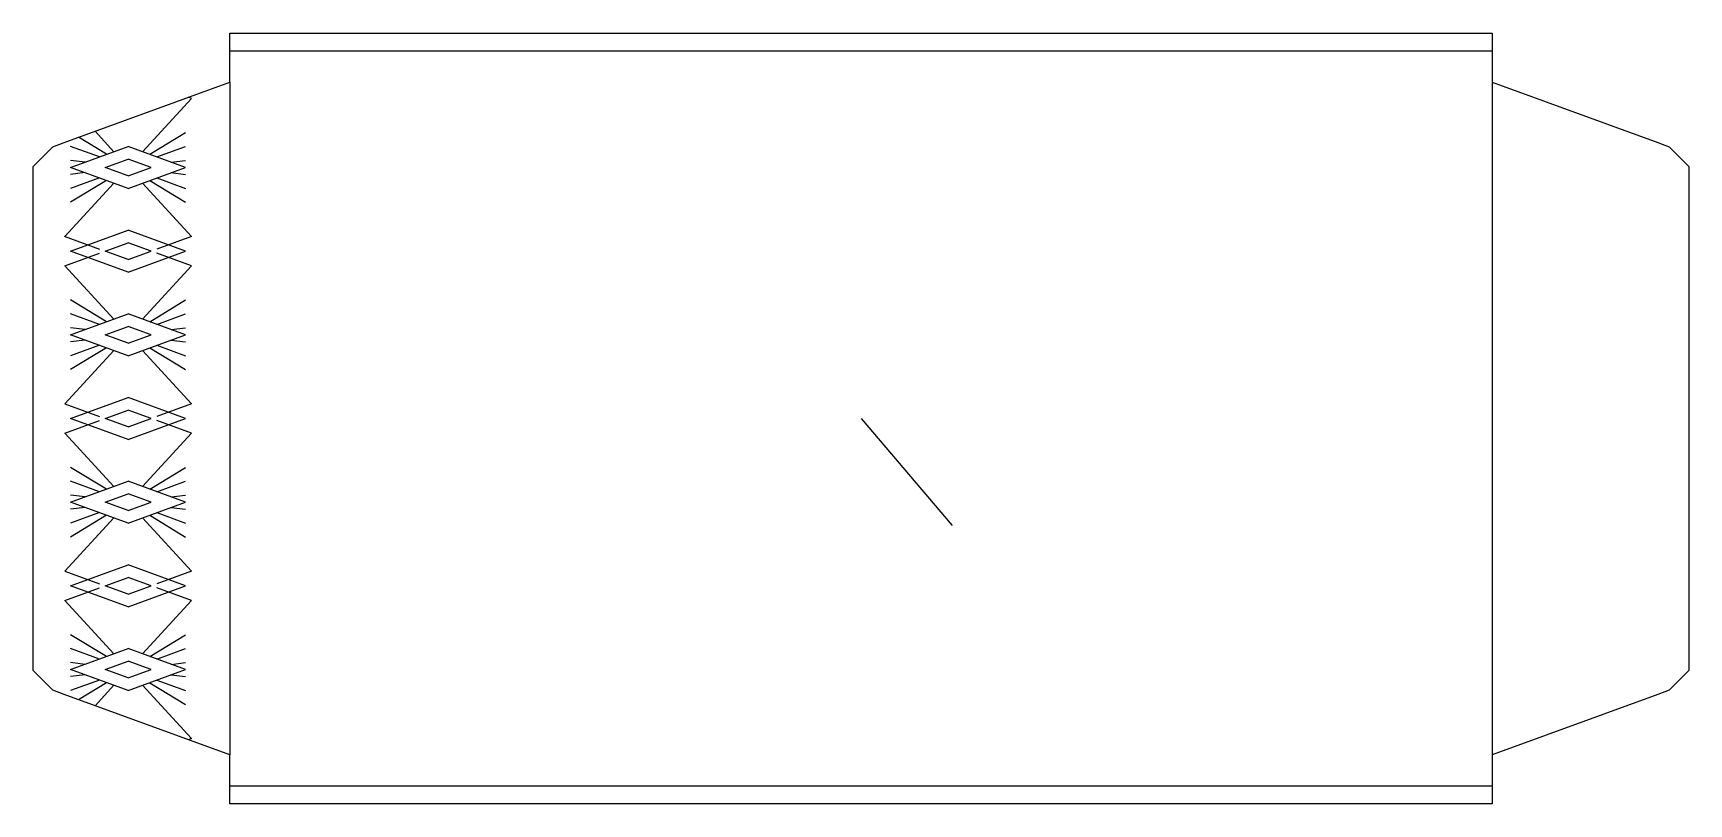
# Model space of a CAD drawing. Header units: inches. Extents: x -1.05 to 1.05, y -0.49 to 0.49.
import ezdxf

# ---------------------------------------------------------------- set-up
doc = ezdxf.new("R2010")
doc.units = ezdxf.units.IN
doc.header["$MEASUREMENT"] = 0

msp = doc.modelspace()

# ---------------------------------------------------------------- linework, layer by layer
at = {"color": 7, "linetype": 'Continuous'}
for p, q in [((-0.8025, 0.4275), (-0.8025, 0.49)), ((-0.8025, 0.49), (0.8025, 0.49)), ((0.8025, 0.49), (0.8025, 0.4275)), ((-0.8025, 0.4673), (0.8025, 0.4673)), ((-1.0132, 0.3508), (-0.8025, 0.4275)), ((0.8025, 0.4275), (1.0132, 0.3508)), ((-1.0525, 0.3206), (-1.0275, 0.3456)), ((-1.0275, 0.3456), (-1.0132, 0.3508)), ((1.0132, 0.3508), (1.0275, 0.3456)), ((1.0275, 0.3456), (1.0525, 0.3206)), ((-1.0525, -0.3206), (-1.0525, 0.3206)), ((1.0525, 0.3206), (1.0525, -0.3206)), ((-1.0275, -0.3456), (-1.0525, -0.3206)), ((1.0525, -0.3206), (1.0275, -0.3456)), ((-1.0132, -0.3508), (-1.0275, -0.3456)), ((-0.8025, -0.4275), (-1.0132, -0.3508)), ((1.0132, -0.3508), (0.8025, -0.4275)), ((1.0275, -0.3456), (1.0132, -0.3508)), ((-0.8025, -0.49), (-0.8025, -0.4275)), ((0.8025, -0.4275), (0.8025, -0.49)), ((0.8025, -0.4673), (-0.8025, -0.4673)), ((0.8025, -0.49), (-0.8025, -0.49))]:
    msp.add_line(p, q, dxfattribs=at)
for p, q in [((-0.8025, 0.4275), (-0.8025, -0.4275)), ((0.8025, 0.4275), (0.8025, -0.4275)), ((-0.9134, 0.3392), (-0.8513, 0.407)), ((-0.9499, 0.3392), (-0.9737, 0.3652)), ((-0.9043, 0.3359), (-0.8586, 0.3636)), ((-0.9682, 0.3326), (-1.0048, 0.3459)), ((-0.9591, 0.3359), (-0.9948, 0.3575)), ((-0.8951, 0.3326), (-0.8586, 0.3459)), ((-0.9865, 0.3259), (-1.0048, 0.3281)), ((-0.8769, 0.3259), (-0.8586, 0.3281)), ((-0.9499, 0.2993), (-1.0121, 0.2315)), ((-0.9865, 0.3126), (-1.0048, 0.3104)), ((-0.9682, 0.306), (-1.0048, 0.2926)), ((-0.9591, 0.3026), (-1.0048, 0.2749)), ((-0.9134, 0.2993), (-0.8513, 0.2315)), ((-0.9043, 0.3026), (-0.8586, 0.2749)), ((-0.8951, 0.306), (-0.8586, 0.2926)), ((-0.8769, 0.3126), (-0.8586, 0.3104)), ((-0.9499, 0.1264), (-1.0121, 0.1942)), ((-0.9134, 0.1264), (-0.8513, 0.1942)), ((-0.9591, 0.123), (-1.0048, 0.1508)), ((-0.9043, 0.123), (-0.8586, 0.1508)), ((-0.9682, 0.1197), (-1.0048, 0.133)), ((-0.8951, 0.1197), (-0.8586, 0.133)), ((-0.9865, 0.1131), (-1.0048, 0.1153)), ((-0.8769, 0.1131), (-0.8586, 0.1153)), ((-0.9499, 0.0865), (-1.0121, 0.0186)), ((-0.9865, 0.0998), (-1.0048, 0.0975)), ((-0.9682, 0.0931), (-1.0048, 0.0798)), ((-0.9591, 0.0898), (-1.0048, 0.0621)), ((-0.9134, 0.0865), (-0.8513, 0.0186)), ((-0.9043, 0.0898), (-0.8586, 0.0621)), ((-0.8951, 0.0931), (-0.8586, 0.0798)), ((-0.8769, 0.0998), (-0.8586, 0.0975)), ((0, 0), (0.1158, -0.136)), ((-0.9499, -0.0865), (-1.0121, -0.0186)), ((-0.9134, -0.0865), (-0.8513, -0.0186)), ((-0.9591, -0.0898), (-1.0048, -0.0621)), ((-0.9043, -0.0898), (-0.8586, -0.0621)), ((-0.9682, -0.0931), (-1.0048, -0.0798)), ((-0.8951, -0.0931), (-0.8586, -0.0798)), ((-0.9865, -0.0998), (-1.0048, -0.0975)), ((-0.8769, -0.0998), (-0.8586, -0.0975)), ((-0.9865, -0.1131), (-1.0048, -0.1153)), ((-0.9682, -0.1197), (-1.0048, -0.133)), ((-0.9591, -0.123), (-1.0048, -0.1508)), ((-0.9043, -0.123), (-0.8586, -0.1508)), ((-0.8951, -0.1197), (-0.8586, -0.133)), ((-0.8769, -0.1131), (-0.8586, -0.1153)), ((-0.9499, -0.1264), (-1.0121, -0.1942)), ((-0.9134, -0.1264), (-0.8513, -0.1942)), ((-0.9499, -0.2993), (-1.0121, -0.2315)), ((-0.9134, -0.2993), (-0.8513, -0.2315)), ((-0.9591, -0.3026), (-1.0048, -0.2749)), ((-0.9682, -0.306), (-1.0048, -0.2926)), ((-0.9043, -0.3026), (-0.8586, -0.2749)), ((-0.8951, -0.306), (-0.8586, -0.2926)), ((-0.9865, -0.3126), (-1.0048, -0.3104)), ((-0.8769, -0.3126), (-0.8586, -0.3104)), ((-0.9865, -0.3259), (-1.0048, -0.3281)), ((-0.9682, -0.3326), (-1.0048, -0.3459)), ((-0.9591, -0.3359), (-0.9948, -0.3575)), ((-0.9043, -0.3359), (-0.8586, -0.3636)), ((-0.8951, -0.3326), (-0.8586, -0.3459)), ((-0.8769, -0.3259), (-0.8586, -0.3281)), ((-0.9499, -0.3392), (-0.9737, -0.3652)), ((-0.9134, -0.3392), (-0.8513, -0.407))]:
    msp.add_line(p, q)
at = {"linetype": 'Continuous'}
for p, q in [((-0.8513, 0.407), (-0.855, 0.4084)), ((-1.0048, 0.3193), (-0.9317, 0.3459)), ((-0.8586, 0.3193), (-0.9317, 0.3459)), ((-0.9317, 0.2926), (-1.0048, 0.3193)), ((-0.9609, 0.3193), (-0.9317, 0.3299)), ((-0.9317, 0.3086), (-0.9609, 0.3193)), ((-0.9024, 0.3193), (-0.9317, 0.3299)), ((-0.9317, 0.2926), (-0.8586, 0.3193)), ((-0.9317, 0.3086), (-0.9024, 0.3193)), ((-1.0132, 0.2319), (-0.9682, 0.2155)), ((-1.0048, 0.2128), (-0.9317, 0.2394)), ((-0.8586, 0.2128), (-0.9317, 0.2394)), ((-0.9317, 0.1862), (-1.0048, 0.2128)), ((-0.9609, 0.2128), (-0.9317, 0.2235)), ((-0.9317, 0.2022), (-0.9609, 0.2128)), ((-0.9024, 0.2128), (-0.9317, 0.2235)), ((-0.9317, 0.1862), (-0.8586, 0.2128)), ((-0.9317, 0.2022), (-0.9024, 0.2128)), ((-0.8513, 0.2315), (-0.8951, 0.2155)), ((-1.0121, 0.1942), (-0.9682, 0.2102)), ((-0.8513, 0.1942), (-0.8951, 0.2102)), ((-1.0048, 0.1064), (-0.9317, 0.133)), ((-0.8586, 0.1064), (-0.9317, 0.133)), ((-0.9317, 0.0798), (-1.0048, 0.1064)), ((-0.9609, 0.1064), (-0.9317, 0.1171)), ((-0.9317, 0.0958), (-0.9609, 0.1064)), ((-0.9024, 0.1064), (-0.9317, 0.1171)), ((-0.9317, 0.0798), (-0.8586, 0.1064)), ((-0.9317, 0.0958), (-0.9024, 0.1064)), ((-1.0048, 0), (-0.9317, 0.0266)), ((-0.8586, 0), (-0.9317, 0.0266)), ((-1.0121, 0.0186), (-0.9682, 0.0026)), ((-0.9317, -0.0266), (-1.0048, 0)), ((-0.9609, 0), (-0.9317, 0.0106)), ((-0.9317, -0.0106), (-0.9609, 0)), ((-0.9024, 0), (-0.9317, 0.0106)), ((-0.9317, -0.0266), (-0.8586, 0)), ((-0.9317, -0.0106), (-0.9024, 0)), ((-0.8513, 0.0186), (-0.8951, 0.0027)), ((-1.0121, -0.0186), (-0.9682, -0.0026)), ((-0.8513, -0.0186), (-0.8951, -0.0027)), ((-1.0048, -0.1064), (-0.9317, -0.0798)), ((-0.8586, -0.1064), (-0.9317, -0.0798)), ((-0.9609, -0.1064), (-0.9317, -0.0958)), ((-0.9024, -0.1064), (-0.9317, -0.0958)), ((-0.9317, -0.133), (-1.0048, -0.1064)), ((-0.9317, -0.1171), (-0.9609, -0.1064)), ((-0.9317, -0.133), (-0.8586, -0.1064)), ((-0.9317, -0.1171), (-0.9024, -0.1064)), ((-1.0048, -0.2128), (-0.9317, -0.1862)), ((-0.8586, -0.2128), (-0.9317, -0.1862)), ((-1.0121, -0.1942), (-0.9682, -0.2102)), ((-0.9609, -0.2128), (-0.9317, -0.2022)), ((-0.9024, -0.2128), (-0.9317, -0.2022)), ((-0.8513, -0.1942), (-0.8951, -0.2102)), ((-1.0121, -0.2315), (-0.9682, -0.2155)), ((-0.9317, -0.2394), (-1.0048, -0.2128)), ((-0.9317, -0.2235), (-0.9609, -0.2128)), ((-0.9317, -0.2394), (-0.8586, -0.2128)), ((-0.9317, -0.2235), (-0.9024, -0.2128)), ((-0.8513, -0.2315), (-0.8951, -0.2155)), ((-1.0048, -0.3193), (-0.9317, -0.2926)), ((-0.8586, -0.3193), (-0.9317, -0.2926)), ((-0.9609, -0.3193), (-0.9317, -0.3086)), ((-0.9024, -0.3193), (-0.9317, -0.3086)), ((-0.9317, -0.3459), (-1.0048, -0.3193)), ((-0.9317, -0.3299), (-0.9609, -0.3193)), ((-0.9317, -0.3459), (-0.8586, -0.3193)), ((-0.9317, -0.3299), (-0.9024, -0.3193)), ((-0.8513, -0.407), (-0.855, -0.4084))]:
    msp.add_line(p, q, dxfattribs=at)

doc.saveas('drawing.dxf')
